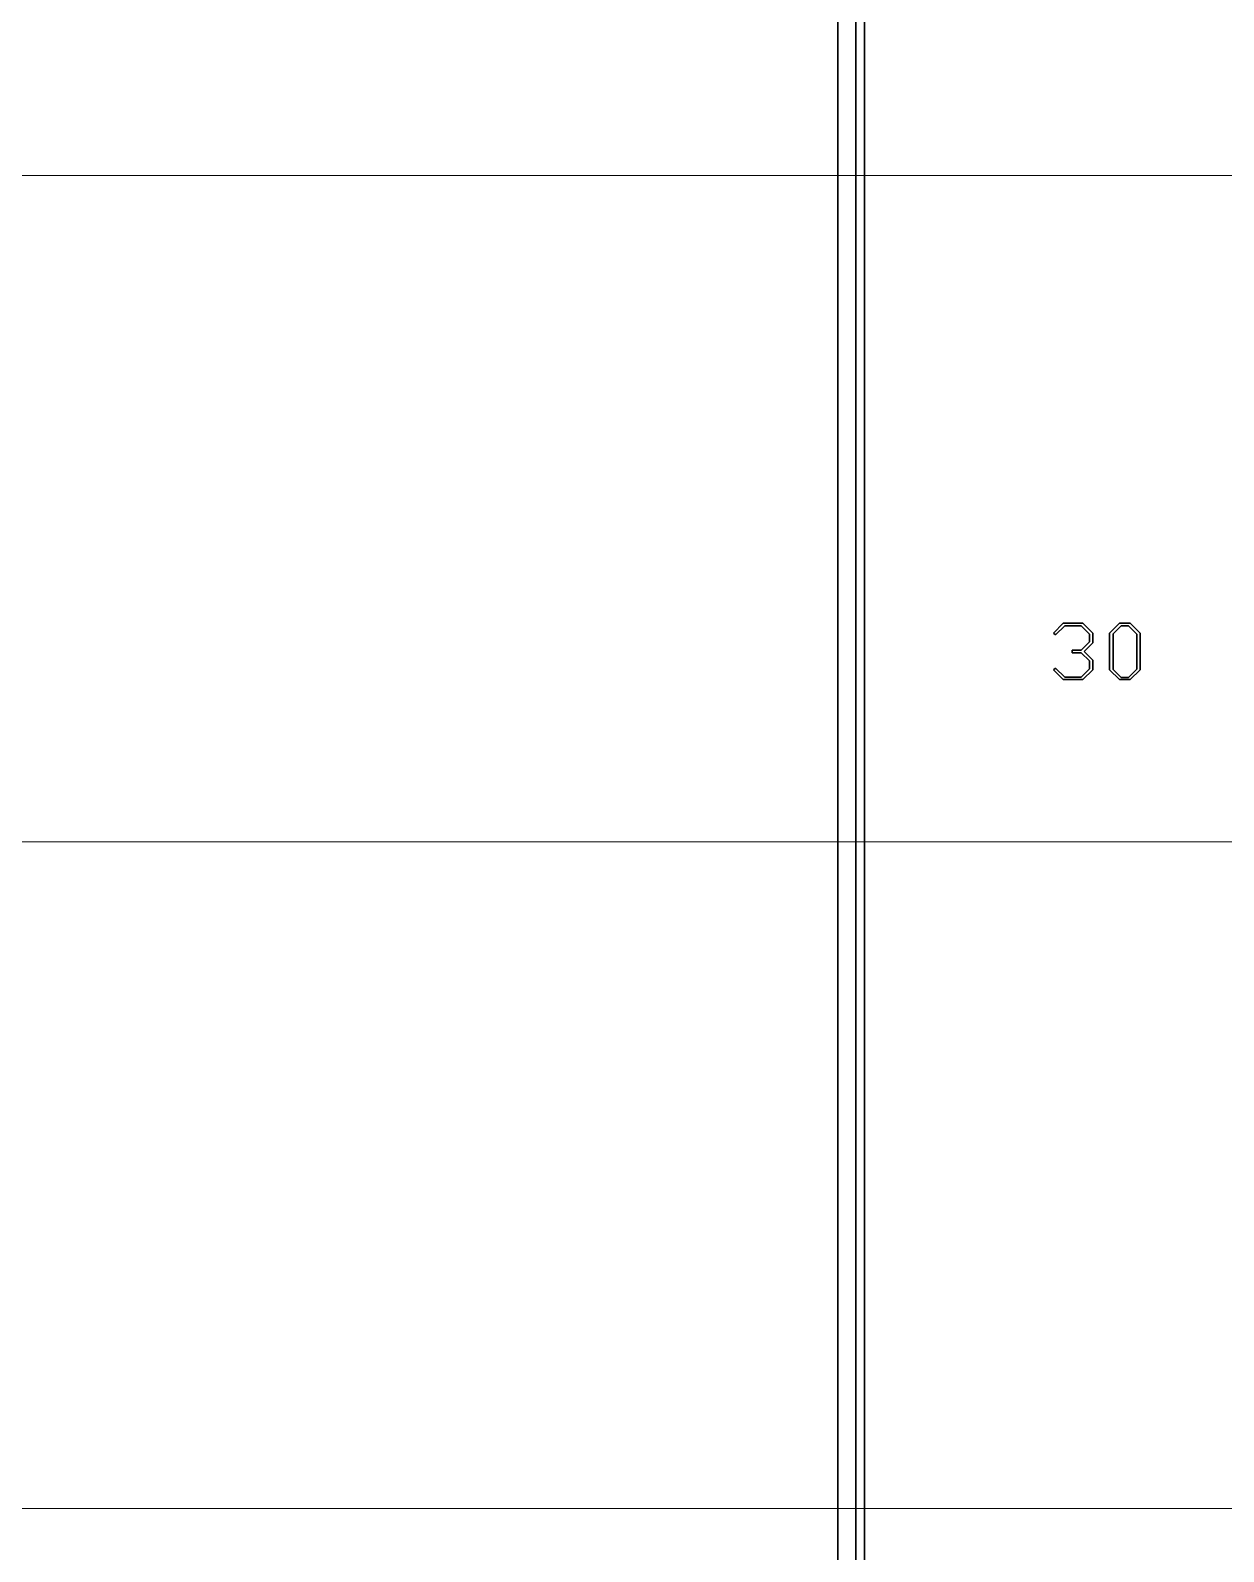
# Model space of a CAD drawing. Header units: millimetres. Extents: x 0 to 53000, y -591 to 24400.
# Drawn here: x 14949.9 to 15075.2, y 2777.3 to 2937.1 of the extents above; entities that cross this region are included whole.
import ezdxf

# ---------------------------------------------------------------- set-up
doc = ezdxf.new("R2010")
doc.units = ezdxf.units.MM
doc.layers.add('Основная', color=7, linetype='Continuous', lineweight=30)
doc.layers.add('Привязки', color=2, linetype='Continuous', lineweight=0, plot=False, transparency=0.8)

msp = doc.modelspace()

# ---------------------------------------------------------------- linework, layer by layer
at = {"layer": 'Основная', "linetype": 'Continuous'}
for p, q in [((15037.45597, 2427.52753), (15037.45597, 3166.17028)), ((15037.45597, 2427.52753), (15037.45597, 3166.17028)), ((15036.55597, 3161.98598), (15036.55597, 2431.71183)), ((15036.55597, 3161.98598), (15036.55597, 2431.71183)), ((15034.65595, 3160.06256), (15034.65595, 2433.63525)), ((15034.65595, 3160.06256), (15034.65595, 2433.63525)), ((15034.65595, 3159.74889), (15034.65595, 2433.94892)), ((15034.65595, 3159.74889), (15034.65595, 2433.94892)), ((15058.33396, 2874.8215), (15057.31263, 2873.78965)), ((15060.39765, 2874.8215), (15058.33396, 2874.8215)), ((15061.45875, 2873.7721), (15060.39765, 2874.8215)), ((15064.25012, 2874.8215), (15063.21242, 2873.79667)), ((15065.36035, 2874.8215), (15064.25012, 2874.8215)), ((15066.42144, 2873.7721), (15065.36035, 2874.8215)), ((15057.31263, 2873.78965), (15057.50682, 2873.62235)), ((15057.50682, 2873.62235), (15058.4954, 2874.54892)), ((15058.4954, 2874.54892), (15060.23619, 2874.54892)), ((15060.23619, 2874.54892), (15061.1066, 2873.68904)), ((15061.1066, 2873.68904), (15061.1066, 2872.85958)), ((15061.45875, 2872.77067), (15061.45875, 2873.7721)), ((15063.21242, 2873.79667), (15063.21242, 2869.92548)), ((15063.56456, 2873.71127), (15064.4104, 2874.56061)), ((15063.56456, 2869.96643), (15063.56456, 2873.71127)), ((15064.4104, 2874.56061), (15065.20007, 2874.56061)), ((15065.20007, 2874.56061), (15066.06814, 2873.68787)), ((15066.06814, 2873.68787), (15066.06814, 2869.98982)), ((15066.42144, 2869.94888), (15066.42144, 2873.7721)), ((15059.26635, 2871.99971), (15059.26635, 2871.72361)), ((15060.23619, 2871.99971), (15059.26635, 2871.99971)), ((15059.26635, 2871.72361), (15060.23619, 2871.72361)), ((15061.1066, 2872.85958), (15060.23619, 2871.99971)), ((15060.23619, 2871.72361), (15061.1066, 2870.86725)), ((15060.52867, 2871.86283), (15061.45875, 2872.77067)), ((15061.45875, 2870.95265), (15060.52867, 2871.86283)), ((15057.50802, 2870.10096), (15057.31263, 2869.93367)), ((15057.31263, 2869.93367), (15058.33277, 2868.9065)), ((15058.49423, 2869.17909), (15057.50802, 2870.10096)), ((15061.1066, 2870.03428), (15060.23619, 2869.17909)), ((15060.39881, 2868.9065), (15061.45875, 2869.94888)), ((15061.1066, 2870.86725), (15061.1066, 2870.03428)), ((15061.45875, 2869.94888), (15061.45875, 2870.95265)), ((15063.21242, 2869.92548), (15064.24778, 2868.9065)), ((15064.40922, 2869.12176), (15063.56456, 2869.96643)), ((15066.06814, 2869.98982), (15065.20125, 2869.12176)), ((15065.36152, 2868.9065), (15066.42144, 2869.94888)), ((15058.33277, 2868.9065), (15060.39881, 2868.9065)), ((15060.23619, 2869.17909), (15058.49423, 2869.17909)), ((15064.24778, 2868.9065), (15065.36152, 2868.9065)), ((15065.20125, 2869.12176), (15064.40922, 2869.12176))]:
    msp.add_line(p, q, dxfattribs=at)
at = {"layer": 'Привязки'}
for p, q in [((16279.31202, 2921.8489), (13378.18473, 2921.8489)), ((16279.31202, 2851.8489), (13378.18473, 2851.8489)), ((16279.31202, 2781.8489), (13378.18473, 2781.8489))]:
    msp.add_line(p, q, dxfattribs=at)

doc.saveas('drawing.dxf')
